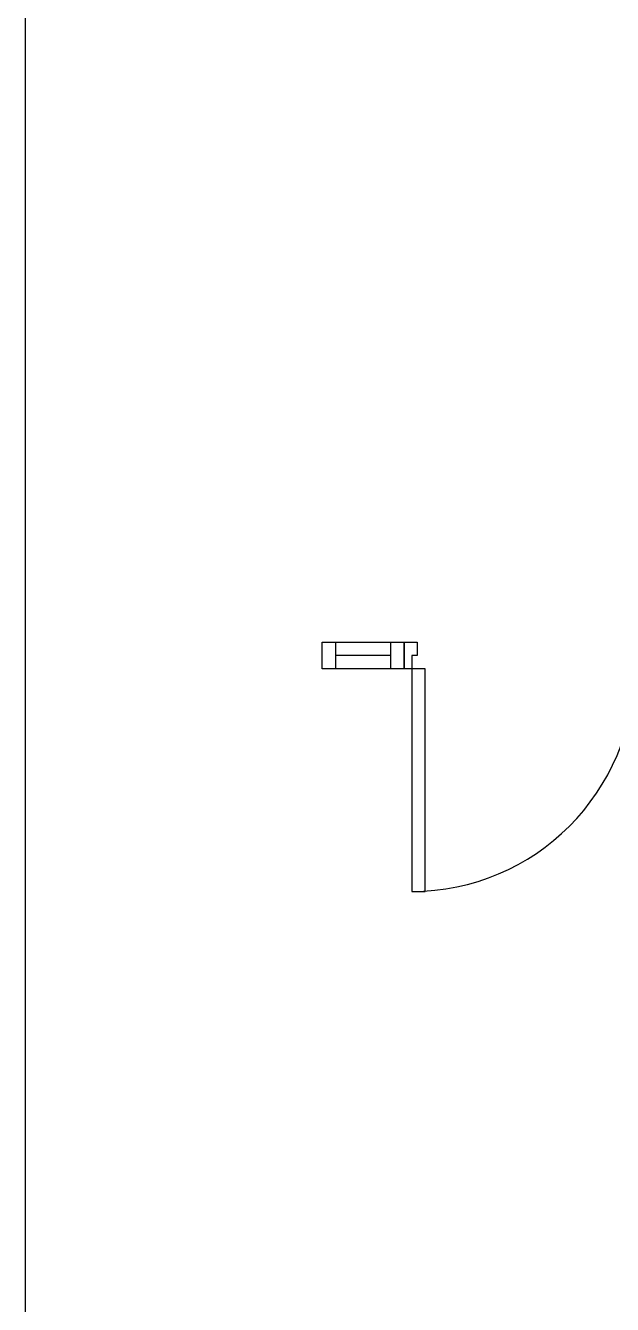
# Model space of a CAD drawing. Header units: inches. Extents: x -12530 to 36157, y 78659 to 110077.
# Drawn here: x -12530 to -10316, y 87120 to 91947 of the extents above; entities that cross this region are included whole.
import ezdxf

# ---------------------------------------------------------------- set-up
doc = ezdxf.new("R2010")
doc.units = ezdxf.units.IN
doc.header["$MEASUREMENT"] = 0
doc.layers.add('freecads.com', color=7, linetype='Continuous')

msp = doc.modelspace()

# ---------------------------------------------------------------- linework, layer by layer
at = {"layer": 'freecads.com'}
for p, q in [((-12530.4, 81285), (-12530.4, 96459.4)), ((-11411.2, 89519.1), (-11411.2, 89619.6)), ((-11411.2, 89619.6), (-11360.7, 89619.6)), ((-11411.2, 89519.1), (-11411.2, 89619.6)), ((-11411.2, 89619.6), (-11102.4, 89619.6)), ((-11360.7, 89619.6), (-11360.7, 89519.1)), ((-11152.4, 89519.1), (-11152.4, 89619.1)), ((-11152.4, 89619.1), (-11102.4, 89619.1)), ((-11102.4, 89619.6), (-11102.4, 89519.1)), ((-11102.4, 89619.1), (-11102.4, 89519.1)), ((-11102.4, 89519.1), (-11102.4, 89619.1)), ((-11102.4, 89619.1), (-11052.4, 89619.1)), ((-11052.4, 89619.1), (-11052.4, 89569.1)), ((-11152.4, 89569.1), (-11360.7, 89569.1)), ((-11052.4, 89569.1), (-11072.4, 89569.1)), ((-11072.4, 89569.1), (-11072.4, 89519.1)), ((-11360.7, 89519.1), (-11411.2, 89519.1)), ((-11102.4, 89519.1), (-11411.2, 89519.1)), ((-11102.4, 89519.1), (-11152.4, 89519.1)), ((-11072.4, 89519.1), (-11102.4, 89519.1)), ((-11022.4, 89519.1), (-11072.4, 89519.1)), ((-11072.4, 89519.1), (-11072.4, 88679.1)), ((-11022.4, 88679.1), (-11022.4, 89519.1)), ((-11072.4, 88679.1), (-11022.4, 88679.1))]:
    msp.add_line(p, q, dxfattribs=at)
msp.add_arc((-11072.4, 89519.1), 840, 270.0002, 0.0002, dxfattribs=at)

doc.saveas('drawing.dxf')
